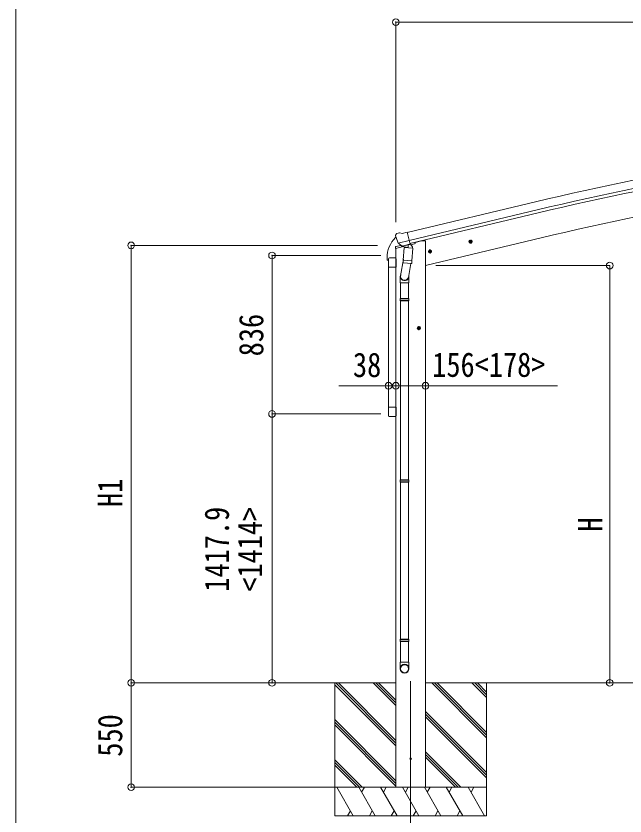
# Model space of a CAD drawing. Units: millimetres at full size, sheet at 1:35. Extents: x -9783 to 9892, y -6828 to 6752.
# Drawn here: x -9783 to -6572, y -1671 to 2547 of the extents above; entities that cross this region are included whole.
import ezdxf
from ezdxf.enums import TextEntityAlignment as Align

# ---------------------------------------------------------------- set-up
doc = ezdxf.new("R2010")
doc.units = ezdxf.units.MM
doc.header["$LTSCALE"] = 35
doc.header["$PDMODE"] = 32
doc.header["$PDSIZE"] = 35
for name, color, linetype, lineweight in [('0-0_0', 7, 'Continuous', 9), ('0-1_本体', 4, 'Continuous', 9), ('0-2_部品', 7, 'Continuous', 9), ('0-8_PARTS2', 2, 'Continuous', 9), ('0-A_寸法', 6, 'Continuous', 9), ('1-0_FRAME', 6, 'Continuous', 9), ('1-1_GLASS', 4, 'Continuous', 9), ('1-2_GLASS_SEAL', 7, 'Continuous', 9), ('1-A', 6, 'Continuous', 9), ('F-0_240', 7, 'Continuous', 9)]:
    doc.layers.add(name, color=color, linetype=linetype, lineweight=lineweight)
doc.styles.add('ＭＳ ゴシック', font='')
doc.styles.get('ＭＳ ゴシック').set_extended_font_data('MS Gothic')

msp = doc.modelspace()

# ---------------------------------------------------------------- linework, layer by layer
at = {"layer": '0-0_0'}
for p, q in [((-7780.27, -968.88), (-8178.94, -968.88)), ((-8102.02, -968.88), (-8102.02, -1668.88)), ((-7779.77, -1286.5), (-8097.38, -968.89)), ((-7779.77, -1272.36), (-8083.24, -968.89)), ((-7779.77, -1088.51), (-7899.4, -968.88)), ((-7779.77, -1074.37), (-7885.26, -968.88)), ((-7779.77, -1060.23), (-7871.12, -968.88)), ((-7624.27, -968.88), (-755.3, -968.88)), ((-7302.02, -1257.89), (-7591.03, -968.88)), ((-7302.02, -1243.75), (-7576.89, -968.88)), ((-7302.02, -1229.61), (-7562.75, -968.88)), ((-7302.02, -1045.76), (-7378.9, -968.88)), ((-7302.02, -1031.62), (-7364.76, -968.88)), ((-7350.61, -968.89), (-7350.62, -968.88)), ((-7302.02, -1017.47), (-7350.6, -968.89)), ((-7302.02, -968.88), (-7302.02, -1668.88)), ((-7779.77, -1300.64), (-8102.02, -978.39)), ((-7302.02, -1441.74), (-7624.27, -1119.49)), ((-7302.02, -1455.88), (-7624.27, -1133.63)), ((-7779.77, -1484.49), (-8102.02, -1162.24)), ((-7779.77, -1498.63), (-8102.02, -1176.38)), ((-7302.02, -1470.02), (-7624.27, -1147.77)), ((-7779.77, -1512.77), (-8102.02, -1190.52)), ((-7437.01, -1518.88), (-7624.27, -1331.62)), ((-7451.15, -1518.88), (-7624.27, -1345.76)), ((-7957.51, -1518.88), (-8102.02, -1374.37)), ((-7971.65, -1518.88), (-8102.02, -1388.51)), ((-7465.3, -1518.88), (-7624.27, -1359.9)), ((-7985.8, -1518.88), (-8102.02, -1402.65)), ((-8102.02, -1518.88), (-7302.02, -1518.88)), ((-8005.13, -1668.88), (-8091.73, -1518.88)), ((-7889.66, -1668.88), (-7976.26, -1518.88)), ((-7946.26, -1518.88), (-7961.26, -1544.86)), ((-7774.19, -1668.88), (-7860.79, -1518.88)), ((-7845.79, -1544.86), (-7830.79, -1518.88)), ((-7658.72, -1668.88), (-7745.32, -1518.88)), ((-7730.32, -1544.86), (-7715.32, -1518.88)), ((-7543.25, -1668.88), (-7629.85, -1518.88)), ((-7614.85, -1544.86), (-7599.85, -1518.88)), ((-7427.78, -1668.88), (-7514.38, -1518.88)), ((-7499.38, -1544.86), (-7484.38, -1518.88)), ((-7312.31, -1668.88), (-7398.91, -1518.88)), ((-7383.91, -1544.86), (-7368.91, -1518.88)), ((-8020.13, -1642.9), (-8035.13, -1668.88)), ((-7904.66, -1642.9), (-7919.66, -1668.88)), ((-7789.19, -1642.9), (-7804.19, -1668.88)), ((-7673.72, -1642.9), (-7688.72, -1668.88)), ((-7558.25, -1642.9), (-7573.25, -1668.88)), ((-7442.78, -1642.9), (-7457.78, -1668.88)), ((-7302.02, -1668.88), (-8102.02, -1668.88))]:
    msp.add_line(p, q, dxfattribs=at)
at = {"layer": '0-1_本体'}
for p, q in [((-7720.25, 1405.35), (-7044.56, 1567.3)), ((-7710.17, 1363.37), (-7034.5, 1525.32)), ((-7706.24, 1347.01), (-7030.58, 1508.96)), ((-7624.77, 1231.12), (-7013.96, 1377.76)), ((-7624.44, 1361.12), (-7624.44, -1518.88)), ((-7780.44, 1322.15), (-7780.44, -1518.88))]:
    msp.add_line(p, q, dxfattribs=at)
msp.add_lwpolyline([(-7624.44, 1361.12), (-7644.44, 1361.12), (-7678.28, 1353)], dxfattribs=at)
for centre, radius, start, end in [((-3671.81, -12503.95), 14469.82, 94.97901, 103.47901), ((-3671.81, -12503.95), 14426.65, 94.97901, 103.47901), ((-3671.81, -12503.95), 14409.82, 94.97901, 103.47901), ((-3654.39, -12617.05), 14392.42, 95.00113, 103.49889)]:
    msp.add_arc(centre, radius, start, end, dxfattribs=at)
at = {"layer": '0-2_部品'}
for p, q in [((-7777.49, 1398.33), (-7781.34, 1392.03)), ((-7777.49, 1398.33), (-7781.34, 1392.03)), ((-7774.39, 1400.58), (-7761.21, 1403.74)), ((-7774.39, 1400.58), (-7761.21, 1403.74)), ((-7746.65, 1401.06), (-7759.91, 1403.76)), ((-7746.65, 1401.06), (-7759.91, 1403.76)), ((-7746.65, 1401.06), (-7720.72, 1407.29)), ((-7746.65, 1401.06), (-7720.72, 1407.29)), ((-7781.71, 1389.75), (-7781.43, 1388.6)), ((-7781.71, 1389.75), (-7781.43, 1388.6)), ((-7767.65, 1349.44), (-7710.14, 1363.25)), ((-7767.65, 1349.44), (-7710.14, 1363.25)), ((-7678.28, 1353.78), (-7678.28, 1350.46)), ((-7678.28, 1353.78), (-7678.28, 1350.46)), ((-7395.97, 1355.06), (-7376.52, 1359.73)), ((-7395.97, 1355.06), (-7376.52, 1359.73)), ((-7391.41, 1362.84), (-7393.54, 1355.64)), ((-7391.41, 1362.84), (-7393.54, 1355.64)), ((-7384.11, 1364.59), (-7391.41, 1362.84)), ((-7384.11, 1364.59), (-7391.41, 1362.84)), ((-7383.91, 1347.67), (-7388.58, 1367.12)), ((-7383.91, 1347.67), (-7388.58, 1367.12)), ((-7378.95, 1359.15), (-7384.11, 1364.59)), ((-7378.95, 1359.15), (-7384.11, 1364.59)), ((-7381.08, 1351.95), (-7378.95, 1359.15)), ((-7381.08, 1351.95), (-7378.95, 1359.15)), ((-7782.83, 1321.42), (-7740.13, 1331.67)), ((-7782.83, 1321.42), (-7740.13, 1331.67)), ((-7782.83, 1328.31), (-7782.83, 1321.42)), ((-7782.83, 1328.31), (-7782.83, 1321.42)), ((-7754.33, 1337.52), (-7780.53, 1331.23)), ((-7754.33, 1337.52), (-7780.53, 1331.23)), ((-7750.8, 1334.53), (-7767.18, 1349.03)), ((-7750.8, 1334.53), (-7767.18, 1349.03)), ((-7748.09, 1333.97), (-7740.57, 1335.77)), ((-7748.09, 1333.97), (-7740.57, 1335.77)), ((-7747.25, 1334.07), (-7745.72, 1334.44)), ((-7747.25, 1334.07), (-7745.72, 1334.44)), ((-7745.72, 1334.44), (-7709.02, 1343.25)), ((-7745.72, 1334.44), (-7709.02, 1343.25)), ((-7743.89, 1334.21), (-7743.94, 1333.47)), ((-7743.89, 1334.21), (-7743.94, 1333.47)), ((-7743.18, 1332.43), (-7717.37, 1325.99)), ((-7743.18, 1332.43), (-7717.37, 1325.99)), ((-7736.26, 1327.08), (-7740.94, 1260.25)), ((-7736.26, 1327.08), (-7740.94, 1260.25)), ((-7690.58, 1323.89), (-7736.26, 1327.08)), ((-7690.58, 1323.89), (-7736.26, 1327.08)), ((-7734.49, 1330.26), (-7734.72, 1326.98)), ((-7734.49, 1330.26), (-7734.72, 1326.98)), ((-7714.97, 1341.43), (-7715.99, 1326.82)), ((-7714.97, 1341.43), (-7715.99, 1326.82)), ((-7709.02, 1343.25), (-7707.49, 1343.62)), ((-7709.02, 1343.25), (-7707.49, 1343.62)), ((-7705.94, 1345.72), (-7704.99, 1345.66)), ((-7705.94, 1345.72), (-7704.99, 1345.66)), ((-7704.99, 1345.66), (-7691.68, 1330.34)), ((-7704.99, 1345.66), (-7691.68, 1330.34)), ((-7701, 1341.06), (-7682.11, 1345.6)), ((-7701, 1341.06), (-7682.11, 1345.6)), ((-7695.25, 1257.05), (-7690.58, 1323.89)), ((-7695.25, 1257.05), (-7690.58, 1323.89)), ((-7691.68, 1330.34), (-7692.12, 1324)), ((-7691.68, 1330.34), (-7692.12, 1324)), ((-7609.8, 1303.31), (-7590.35, 1307.98)), ((-7609.8, 1303.31), (-7590.35, 1307.98)), ((-7605.24, 1311.09), (-7607.37, 1303.89)), ((-7605.24, 1311.09), (-7607.37, 1303.89)), ((-7597.94, 1312.84), (-7605.24, 1311.09)), ((-7597.94, 1312.84), (-7605.24, 1311.09)), ((-7597.74, 1295.92), (-7602.41, 1315.37)), ((-7597.74, 1295.92), (-7602.41, 1315.37)), ((-7592.77, 1307.4), (-7597.94, 1312.84)), ((-7592.77, 1307.4), (-7597.94, 1312.84)), ((-7594.91, 1300.2), (-7592.77, 1307.4)), ((-7594.91, 1300.2), (-7592.77, 1307.4)), ((-7740.6, 1265.13), (-7755.12, 1177.36)), ((-7740.6, 1265.13), (-7755.12, 1177.36)), ((-7741.8, 1247.78), (-7740.93, 1260.25)), ((-7741.8, 1247.78), (-7740.93, 1260.25)), ((-7741.4, 1246.42), (-7741.4, 1246.42)), ((-7741.4, 1246.42), (-7741.4, 1246.42)), ((-7695.25, 1257.05), (-7740.94, 1260.25)), ((-7695.25, 1257.05), (-7740.94, 1260.25)), ((-7739.95, 1245.64), (-7698.26, 1242.73)), ((-7739.95, 1245.64), (-7698.26, 1242.73)), ((-7701.77, 1242.97), (-7714.42, 1168.04)), ((-7701.77, 1242.97), (-7714.42, 1168.04)), ((-7695.26, 1257.05), (-7696.15, 1244.36)), ((-7695.26, 1257.05), (-7696.15, 1244.36)), ((-7757.27, 1140.2), (-7757.27, 1174.55)), ((-7757.27, 1140.2), (-7757.27, 1174.55)), ((-7711.27, 1140.2), (-7757.27, 1140.2)), ((-7711.27, 1140.2), (-7757.27, 1140.2)), ((-7755.27, 1140.2), (-7755.27, 1057.68)), ((-7755.27, 1140.2), (-7755.27, 1057.68)), ((-7713.27, 1140.2), (-7713.27, 1057.68)), ((-7713.27, 1140.2), (-7713.27, 1057.68)), ((-7711.27, 1174.86), (-7711.27, 1140.2)), ((-7711.27, 1174.86), (-7711.27, 1140.2)), ((-7757.27, 1055.68), (-7756.27, 1057.68)), ((-7757.27, 1055.68), (-7756.27, 1057.68)), ((-7711.27, 1055.68), (-7757.27, 1055.68)), ((-7711.27, 1055.68), (-7757.27, 1055.68)), ((-7712.27, 1057.68), (-7756.27, 1057.68)), ((-7712.27, 1057.68), (-7756.27, 1057.68)), ((-7711.27, 1055.68), (-7712.27, 1057.68)), ((-7711.27, 1055.68), (-7712.27, 1057.68)), ((-7711.27, 1055.68), (-7711.27, 1047.68)), ((-7711.27, 1055.68), (-7711.27, 1047.68)), ((-7711.27, 1047.68), (-7757.27, 1047.68)), ((-7711.27, 1047.68), (-7757.27, 1047.68)), ((-7712.27, 1045.68), (-7756.27, 1045.68)), ((-7712.27, 1045.68), (-7756.27, 1045.68)), ((-7755.27, 1045.68), (-7755.27, 101.49)), ((-7755.27, 1045.68), (-7755.27, 101.49)), ((-7713.27, 1045.68), (-7713.27, 101.49)), ((-7713.27, 1045.68), (-7713.27, 101.49)), ((-7711.27, 1047.68), (-7712.27, 1045.68)), ((-7711.27, 1047.68), (-7712.27, 1045.68)), ((-7648.77, 901.62), (-7668.77, 901.62)), ((-7648.77, 901.62), (-7668.77, 901.62)), ((-7658.77, 909.13), (-7665.27, 905.37)), ((-7658.77, 909.13), (-7665.27, 905.37)), ((-7665.27, 905.37), (-7665.27, 897.87)), ((-7665.27, 905.37), (-7665.27, 897.87)), ((-7665.27, 897.87), (-7658.77, 894.11)), ((-7665.27, 897.87), (-7658.77, 894.11)), ((-7658.77, 891.62), (-7658.77, 911.62)), ((-7658.77, 891.62), (-7658.77, 911.62)), ((-7652.27, 905.37), (-7658.77, 909.13)), ((-7652.27, 905.37), (-7658.77, 909.13)), ((-7757.27, 99.49), (-7756.27, 101.49)), ((-7757.27, 99.49), (-7756.27, 101.49)), ((-7711.27, 99.49), (-7757.27, 99.49)), ((-7711.27, 99.49), (-7757.27, 99.49)), ((-7711.27, 91.49), (-7757.27, 91.49)), ((-7711.27, 91.49), (-7757.27, 91.49)), ((-7712.27, 101.49), (-7756.27, 101.49)), ((-7712.27, 101.49), (-7756.27, 101.49)), ((-7712.27, 89.49), (-7756.27, 89.49)), ((-7712.27, 89.49), (-7756.27, 89.49)), ((-7755.27, 89.49), (-7755.27, -738.43)), ((-7755.27, 89.49), (-7755.27, -738.43)), ((-7713.27, 89.49), (-7713.27, -738.43)), ((-7713.27, 89.49), (-7713.27, -738.43)), ((-7711.27, 99.49), (-7712.27, 101.49)), ((-7711.27, 99.49), (-7712.27, 101.49)), ((-7711.27, 91.49), (-7712.27, 89.49)), ((-7711.27, 91.49), (-7712.27, 89.49)), ((-7711.27, 99.49), (-7711.27, 91.49)), ((-7711.27, 99.49), (-7711.27, 91.49)), ((-7757.27, -740.43), (-7756.27, -738.43)), ((-7757.27, -740.43), (-7756.27, -738.43)), ((-7711.27, -740.43), (-7757.27, -740.43)), ((-7711.27, -740.43), (-7757.27, -740.43)), ((-7711.27, -748.43), (-7757.27, -748.43)), ((-7711.27, -748.43), (-7757.27, -748.43)), ((-7712.27, -738.43), (-7756.27, -738.43)), ((-7712.27, -738.43), (-7756.27, -738.43)), ((-7712.27, -750.43), (-7756.27, -750.43)), ((-7712.27, -750.43), (-7756.27, -750.43)), ((-7755.27, -750.43), (-7755.27, -860.43)), ((-7755.27, -750.43), (-7755.27, -860.43)), ((-7713.27, -750.43), (-7713.27, -860.43)), ((-7713.27, -750.43), (-7713.27, -860.43)), ((-7711.27, -740.43), (-7712.27, -738.43)), ((-7711.27, -740.43), (-7712.27, -738.43)), ((-7711.27, -748.43), (-7712.27, -750.43)), ((-7711.27, -748.43), (-7712.27, -750.43)), ((-7711.27, -740.43), (-7711.27, -748.43)), ((-7711.27, -740.43), (-7711.27, -748.43)), ((-7757.27, -894.58), (-7757.27, -860.43)), ((-7711.27, -860.43), (-7757.27, -860.43)), ((-7757.27, -894.58), (-7757.27, -860.43)), ((-7711.27, -860.43), (-7757.27, -860.43)), ((-7711.27, -894.58), (-7711.27, -860.43)), ((-7711.27, -894.58), (-7711.27, -860.43))]:
    msp.add_line(p, q, dxfattribs=at)
for points in [[(-7715.29, 1341.84), (-7705.57, 1344.18), (-7720.72, 1407.29)], [(-7715.29, 1341.84), (-7705.57, 1344.18), (-7720.72, 1407.29)], [(-7767.92, 1350.02), (-7767.34, 1349.18), (-7767.18, 1349.03)], [(-7767.92, 1350.02), (-7767.34, 1349.18), (-7767.18, 1349.03)], [(-7393.54, 1355.64), (-7388.38, 1350.2), (-7381.08, 1351.95)], [(-7393.54, 1355.64), (-7388.38, 1350.2), (-7381.08, 1351.95)], [(-7715.29, 1341.84), (-7715.52, 1341.69), (-7740.29, 1335.74), (-7740.57, 1335.77)], [(-7715.29, 1341.84), (-7715.52, 1341.69), (-7740.29, 1335.74), (-7740.57, 1335.77)], [(-7607.37, 1303.89), (-7602.2, 1298.45), (-7594.91, 1300.2)], [(-7607.37, 1303.89), (-7602.2, 1298.45), (-7594.91, 1300.2)], [(-7757.27, 1055.68), (-7757.27, 1047.68), (-7756.27, 1045.68)], [(-7757.27, 1055.68), (-7757.27, 1047.68), (-7756.27, 1045.68)], [(-7658.77, 894.11), (-7652.27, 897.87), (-7652.27, 905.37)], [(-7658.77, 894.11), (-7652.27, 897.87), (-7652.27, 905.37)], [(-7757.27, 99.49), (-7757.27, 91.49), (-7756.27, 89.49)], [(-7757.27, 99.49), (-7757.27, 91.49), (-7756.27, 89.49)], [(-7757.27, -740.43), (-7757.27, -748.43), (-7756.27, -750.43)], [(-7757.27, -740.43), (-7757.27, -748.43), (-7756.27, -750.43)]]:
    msp.add_lwpolyline(points, dxfattribs=at)
for centre, radius in [((-7386.24, 1357.39), 8.5), ((-7386.24, 1357.39), 8.5), ((-7386.24, 1357.39), 7.7), ((-7386.24, 1357.39), 7.7), ((-7386.24, 1357.39), 6.5), ((-7386.24, 1357.39), 6.5), ((-7600.07, 1305.64), 8.5), ((-7600.07, 1305.64), 8.5), ((-7600.07, 1305.64), 7.7), ((-7600.07, 1305.64), 7.7), ((-7600.07, 1305.64), 6.5), ((-7600.07, 1305.64), 6.5), ((-7658.77, 901.62), 8.5), ((-7658.77, 901.62), 8.5), ((-7658.77, 901.62), 7.7), ((-7658.77, 901.62), 7.7), ((-7658.77, 901.62), 6.5), ((-7658.77, 901.62), 6.5)]:
    msp.add_circle(centre, radius, dxfattribs=at)
at = {"layer": '0-2_部品', "color": 4}
msp.add_circle((-7702.52, -1368.88), 4.5, dxfattribs=at)
msp.add_circle((-7702.52, -1368.88), 4.5, dxfattribs=at)
at = {"layer": '0-2_部品'}
for centre, radius, start, end in [((-7773.22, 1395.71), 5, 103.5, 148.5), ((-7773.22, 1395.71), 5, 103.5, 148.5), ((-7760.51, 1400.82), 3, 78.5, 103.5), ((-7760.51, 1400.82), 3, 78.5, 103.5), ((-7584.62, 1435.85), 202.4, 193.5, 205.09125), ((-7584.62, 1435.85), 202.4, 193.5, 205.09125), ((-7683.28, 1350.46), 5, 283.5, 0), ((-7683.28, 1350.46), 5, 283.5, 0), ((-7779.83, 1328.31), 3, 103.5, 180), ((-7779.83, 1328.31), 3, 103.5, 180), ((-7747.37, 1334.56), 0.5, 248.23754, 283.5), ((-7747.37, 1334.56), 0.5, 248.23754, 283.5), ((-7744.38, 1334.25), 0.5, 356, 103.5), ((-7744.38, 1334.25), 0.5, 356, 103.5), ((-7742.94, 1333.4), 1, 176, 256), ((-7742.94, 1333.4), 1, 176, 256), ((-7717.02, 1326.97), 1.03, 250.03897, 351.96569), ((-7717.02, 1326.97), 1.03, 250.03897, 351.96569), ((-7714.37, 1341.35), 0.604, 100.59842, 172.20595), ((-7714.37, 1341.35), 0.604, 100.59842, 172.20595), ((-7707.61, 1344.11), 0.5, 283.5, 318.76246), ((-7707.61, 1344.11), 0.5, 283.5, 318.76246), ((-7739.86, 1247.61), 1.95, 175.04017, 217.47766), ((-7739.86, 1247.61), 1.95, 175.04017, 217.47766), ((-7739.82, 1247.64), 2, 217.40962, 266), ((-7739.82, 1247.64), 2, 217.40962, 266), ((-7698.12, 1244.72), 2, 266, 349.46843), ((-7698.12, 1244.72), 2, 266, 349.46843)]:
    msp.add_arc(centre, radius, start, end, dxfattribs=at)
for centre, major_axis, ratio, start_param, end_param in [((-7778.79, 1390.46), (-1.57, -2.57), 0.99628, 4.712389, 5.4996506), ((-7778.79, 1390.46), (-1.57, -2.57), 0.99628, 4.712389, 5.4996506), ((-7748.81, 1336.79), (-0.73, -2.92), 0.997631, 5.8041905, 6.6006116), ((-7748.81, 1336.79), (-0.73, -2.92), 0.997631, 5.8041905, 6.6006116), ((-7748.76, 1337.02), (2.63, 3.16), 0.650902, 4.0958226, 4.1686332), ((-7748.76, 1337.02), (2.63, 3.16), 0.650902, 4.0958226, 4.1686332), ((-7748.79, 1336.89), (-0.73, -2.92), 0.997631, 0.3902369, 0.4789948), ((-7748.79, 1336.89), (-0.73, -2.92), 0.997631, 0.3902369, 0.4789948), ((-7734.27, 1174.86), (23, 0), 0.996195, 2.5560258, 6.5663028), ((-7734.27, 1174.86), (23, 0), 0.996195, 2.5560258, 6.5663028), ((-7734.27, 1174.86), (21, 0), 0.996195, 2.9349147, 5.9512394), ((-7734.27, 1174.86), (21, 0), 0.996195, 2.9349147, 5.9512394), ((-7734.27, -892.83), (-23, 0), 0.996195, 3.1415927, 6.2831853), ((-7734.27, -892.83), (-23, 0), 0.996195, 3.1415927, 6.2831853), ((-7734.27, -894.58), (-23, 0), 0.996195, 3.1415927, 6.2831853), ((-7734.27, -894.58), (-23, 0), 0.996195, 3.1415927, 6.2831853), ((-7734.27, -894.58), (0, -23.43), 0.981806, 4.712389, 7.8539816), ((-7734.27, -894.58), (0, -23.43), 0.981806, 4.712389, 7.8539816)]:
    msp.add_ellipse(centre, major_axis=major_axis, ratio=ratio, start_param=start_param, end_param=end_param, dxfattribs=at)
msp.add_ellipse((-7734.27, -894.58), major_axis=(21, 0), ratio=0.996195, dxfattribs=at)
msp.add_ellipse((-7734.27, -894.58), major_axis=(21, 0), ratio=0.996195, dxfattribs=at)
at = {"layer": '0-8_PARTS2'}
msp.add_line((-7702.52, -959.67), (-7702.52, -1809.91), dxfattribs=at)
at = {"layer": '0-A_寸法'}
for p, q in [((-7780.44, 2515.02), (-7780.44, 1460.2)), ((-598.44, 2515.02), (-7780.44, 2515.02)), ((-9176.1, 1337.87), (-7877.85, 1337.87)), ((-9176.1, -968.88), (-9176.1, 1337.87)), ((-8433.3, 1284.98), (-8433.3, 448.98)), ((-6652.95, 1231.12), (-7569.79, 1231.12)), ((-6652.95, -968.88), (-6652.95, 1231.12)), ((-7780.44, 597.89), (-7624.44, 597.89)), ((-7624.44, 597.89), (-6928.28, 597.89)), ((-9176.1, -968.88), (-8320.71, -968.88)), ((-9176.1, -1518.88), (-9176.1, -968.88)), ((-6652.95, -968.88), (-7095.81, -968.88)), ((-9176.1, -1518.88), (-8102.02, -1518.88))]:
    msp.add_line(p, q, dxfattribs=at)
for p in [(-7780.44, 2515.02), (-9176.1, 1337.87), (-6652.95, 1231.12), (-7780.44, 597.89), (-7624.44, 597.89), (-9176.1, -968.88), (-6652.95, -968.88), (-9176.1, -1518.88)]:
    msp.add_point(p, dxfattribs=at)
at = {"layer": '1-0_FRAME'}
for p, q in [((-8433.3, 1284.98), (-7859.76, 1284.98)), ((-7780.44, 597.89), (-8080.44, 597.89)), ((-8433.3, 448.98), (-7859.76, 448.98)), ((-8433.3, -968.88), (-7859.76, -968.88))]:
    msp.add_line(p, q, dxfattribs=at)
for p in [(-8433.3, 1284.98), (-7818.46, 597.89), (-7780.44, 597.89), (-8433.3, 448.98), (-8433.3, -968.88)]:
    msp.add_point(p, dxfattribs=at)
at = {"layer": '1-1_GLASS'}
for p, q in [((-7818.44, 1223.08), (-7818.44, 484.08)), ((-7780.44, 1223.08), (-7780.44, 1092.03)), ((-7780.44, 484.08), (-7780.44, 1092.03))]:
    msp.add_line(p, q, dxfattribs=at)
at = {"layer": '1-2_GLASS_SEAL'}
for p, q in [((-7826.94, 1271.57), (-7826.94, 1259.82)), ((-7819.68, 1266.58), (-7819.68, 1259.82)), ((-7819.44, 1223.08), (-7819.44, 1266.78)), ((-7813.94, 1272.28), (-7784.94, 1272.28)), ((-7813.68, 1272.58), (-7780.44, 1272.58)), ((-7779.44, 1266.78), (-7779.44, 1223.08)), ((-7826.44, 1259.32), (-7820.18, 1259.32)), ((-7779.44, 1223.08), (-7819.44, 1223.08)), ((-7819.44, 484.08), (-7819.44, 440.38)), ((-7779.44, 484.08), (-7819.44, 484.08)), ((-7779.44, 440.38), (-7779.44, 484.08)), ((-7813.94, 434.88), (-7784.94, 434.88))]:
    msp.add_line(p, q, dxfattribs=at)
for centre, radius, start, end in [((-7674.68, 1271.57), 152.26, 135.14293, 180), ((-7778.19, 1373.6), 6.95, 95.39711, 129.45641), ((-7813.68, 1266.58), 6, 90, 180), ((-7813.94, 1266.78), 5.5, 90, 180), ((-7784.94, 1266.78), 5.5, 0, 90), ((-7826.44, 1259.82), 0.5, 180, 270), ((-7820.18, 1259.82), 0.5, 270, 0), ((-7813.94, 440.38), 5.5, 180, 270), ((-7784.94, 440.38), 5.5, 270, 0)]:
    msp.add_arc(centre, radius, start, end, dxfattribs=at)
at = {"layer": '1-A'}
for p, q in [((-7780.44, 597.89), (-7818.46, 597.89)), ((-8433.3, -968.88), (-8433.3, 448.98))]:
    msp.add_line(p, q, dxfattribs=at)
at = {"layer": 'F-0_240', "color": 5}
msp.add_line((-9783.03, 6751.9), (-9783.03, -6828.1), dxfattribs=at)

# ---------------------------------------------------------------- texts
at = {"layer": '0-A_寸法', "color": 7, "style": 'ＭＳ ゴシック', "width": 0.85}
msp.add_text('156<178>', height=129, dxfattribs=at).set_placement((-7588.44, 605.89), align=Align.BOTTOM_LEFT)
for s, p in [('H1', (-9184.1, -41.5)), ('H', (-6652.95, -170.88)), ('550', (-9184.1, -1357.88))]:
    msp.add_text(s, height=129, rotation=90, dxfattribs=at).set_placement(p, align=Align.BOTTOM_LEFT)
at = {"layer": '1-0_FRAME', "color": 7, "style": 'ＭＳ ゴシック', "width": 0.85}
for s, p in [('836', (-8440.3, 752.98)), ('1417.9', (-8621.66, -487.95)), ('<1414>', (-8447.17, -487.95))]:
    msp.add_text(s, height=129, rotation=90, dxfattribs=at).set_placement(p, align=Align.BOTTOM_LEFT)
msp.add_text('38', height=129, dxfattribs=at).set_placement((-8006.44, 604.89), align=Align.BOTTOM_LEFT)

doc.saveas('drawing.dxf')
